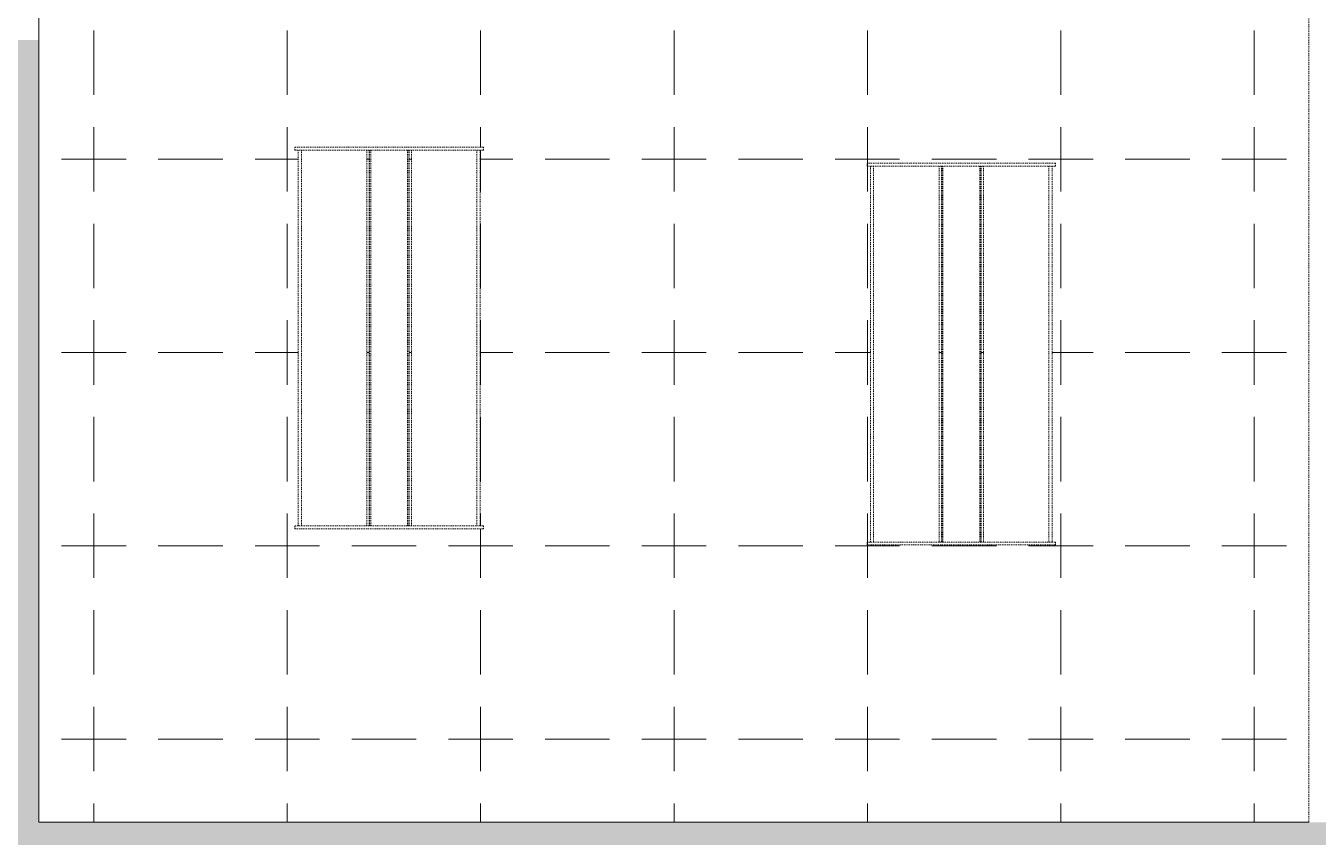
# Model space of a CAD drawing. Header units: inches. Extents: x 741 to 3125, y 9 to 2134.
# Drawn here: x 2510.8 to 2671.2, y 736.2 to 837 of the extents above; entities that cross this region are included whole.
import ezdxf

# ---------------------------------------------------------------- set-up
doc = ezdxf.new("R2010")
doc.units = ezdxf.units.IN
doc.header["$MEASUREMENT"] = 0
doc.linetypes.add('Demolished', pattern=[0.1875, 0.125, -0.0625])
for name, color, linetype, lineweight in [('A-CLNG-PATT', 13, 'Demolished', 9), ('A-WALL-PATT', 111, 'Continuous', 13), ('E-LITE-EQPM', 33, 'Demolished', 9), ('I-WALL', 2, 'Continuous', 13)]:
    doc.layers.add(name, color=color, linetype=linetype, lineweight=lineweight)

# ---------------------------------------------------------------- blocks, each defined once
blk = doc.blocks.new('L-Recessed-Axis-Day-Acrylic - 2 x 4-4558114-Level XX  RCP DEMO')
at = {"layer": 'E-LITE-EQPM', "color": 7}
for p, q in [((-23.7, 11.7), (-23.34, 11.7)), ((-23.7, 11.64), (-23.7, 11.7)), ((-23.7, 11.7), (-23.7, 11.64)), ((-23.7, 11.64), (-23.7, -11.64)), ((-23.34, 11.64), (-23.34, 11.7)), ((-23.34, 11.7), (-23.34, 11.64)), ((-23.34, -11.64), (-23.34, 11.64)), ((-23.34, 11.28), (23.34, 11.28)), ((23.34, 11.7), (23.7, 11.7)), ((23.34, 11.64), (23.34, 11.7)), ((23.34, 11.7), (23.34, 11.64)), ((23.34, 11.64), (23.34, -11.64)), ((23.7, 11.64), (23.7, 11.7)), ((23.7, 11.7), (23.7, 11.64)), ((23.7, -11.64), (23.7, 11.64)), ((-23.34, 10.88), (23.34, 10.88)), ((-23.34, 2.76), (23.34, 2.76)), ((-23.34, 2.47), (23.34, 2.47)), ((-23.34, 2.43), (23.34, 2.43)), ((-23.34, 2.29), (23.34, 2.29)), ((-23.34, -2.29), (23.34, -2.29)), ((-23.34, -2.43), (23.34, -2.43)), ((-23.34, -2.47), (23.34, -2.47)), ((-23.34, -2.76), (23.34, -2.76)), ((-23.34, -10.88), (23.34, -10.88)), ((-23.7, -11.64), (-23.7, -11.7)), ((-23.7, -11.7), (-23.7, -11.64)), ((-23.34, -11.7), (-23.7, -11.7)), ((23.34, -11.28), (-23.34, -11.28)), ((-23.34, -11.64), (-23.34, -11.7)), ((-23.34, -11.7), (-23.34, -11.64)), ((23.34, -11.64), (23.34, -11.7)), ((23.34, -11.7), (23.34, -11.64)), ((23.7, -11.7), (23.34, -11.7)), ((23.7, -11.64), (23.7, -11.7)), ((23.7, -11.7), (23.7, -11.64))]:
    blk.add_line(p, q, dxfattribs=at)
blk = doc.blocks.new('L-Recessed-Axis-Day-Acrylic - 2 x 4-V10-Level XX  RCP DEMO')
at = {"layer": 'E-LITE-EQPM', "color": 7}
for p, q in [((-23.7, 11.7), (-23.34, 11.7)), ((-23.7, 11.64), (-23.7, 11.7)), ((-23.7, 11.7), (-23.7, 11.64)), ((-23.7, 11.64), (-23.7, -11.64)), ((-23.34, 11.64), (-23.34, 11.7)), ((-23.34, 11.7), (-23.34, 11.64)), ((-23.34, -11.64), (-23.34, 11.64)), ((-23.34, 11.28), (23.34, 11.28)), ((23.34, 11.7), (23.7, 11.7)), ((23.34, 11.64), (23.34, 11.7)), ((23.34, 11.7), (23.34, 11.64)), ((23.34, 11.64), (23.34, -11.64)), ((23.7, 11.64), (23.7, 11.7)), ((23.7, 11.7), (23.7, 11.64)), ((23.7, -11.64), (23.7, 11.64)), ((-23.34, 10.88), (23.34, 10.88)), ((-23.34, 2.76), (23.34, 2.76)), ((-23.34, 2.47), (23.34, 2.47)), ((-23.34, 2.43), (23.34, 2.43)), ((-23.34, 2.29), (23.34, 2.29)), ((-23.34, -2.29), (23.34, -2.29)), ((-23.34, -2.43), (23.34, -2.43)), ((-23.34, -2.47), (23.34, -2.47)), ((-23.34, -2.76), (23.34, -2.76)), ((-23.34, -10.88), (23.34, -10.88)), ((-23.7, -11.64), (-23.7, -11.7)), ((-23.7, -11.7), (-23.7, -11.64)), ((-23.34, -11.7), (-23.7, -11.7)), ((23.34, -11.28), (-23.34, -11.28)), ((-23.34, -11.64), (-23.34, -11.7)), ((-23.34, -11.7), (-23.34, -11.64)), ((23.34, -11.64), (23.34, -11.7)), ((23.34, -11.7), (23.34, -11.64)), ((23.7, -11.7), (23.34, -11.7)), ((23.7, -11.64), (23.7, -11.7)), ((23.7, -11.7), (23.7, -11.64))]:
    blk.add_line(p, q, dxfattribs=at)

msp = doc.modelspace()

# ---------------------------------------------------------------- hatches: boundary and pattern name
at = {"layer": 'A-CLNG-PATT', "lineweight": 13}
h = msp.add_hatch(dxfattribs=at)
h.set_pattern_fill('FP_4', color=10, style=0, pattern_type=2)
h.set_pattern_definition([(270, (2591.215, 820.38), (-24, -24), [4, -4, 8, -4, -4]), (270, (2591.215, 820.38), (-24, -24), [-20, 4, 0]), (180, (2591.215, 820.38), (-24, 24), [4, -4, 8, -4, -4]), (180, (2591.215, 820.38), (-24, 24), [-20, 4, 0])])
h.paths.add_polyline_path([(2512.42, 738.07), (2670.01, 738.07), (2670.01, 902.68), (2667.51, 902.68), (2667.51, 901.93), (2665.89, 901.93), (2665.89, 865.93), (2664.51, 865.93), (2664.51, 901.93), (2628.26, 901.93), (2628.26, 902.68), (2512.42, 902.68), (2512.42, 765.71)], flags=0)
h.paths.add_polyline_path([(2619.43, 772.5), (2615.25, 772.5), (2615.25, 772.86), (2615.61, 772.86), (2615.61, 819.54), (2615.25, 819.54), (2615.25, 819.9), (2638.53, 819.9), (2638.53, 819.54), (2638.17, 819.54), (2638.17, 772.86), (2638.53, 772.84), (2638.53, 772.5), (2619.87, 772.5)], flags=0)
h.paths.add_polyline_path([(2629.65, 772.86), (2629.65, 819.54), (2629.36, 819.54), (2629.36, 772.86)], flags=0)
h.paths.add_polyline_path([(2624.13, 772.86), (2624.41, 772.86), (2624.41, 819.54), (2624.13, 819.54), (2624.13, 779.98)], flags=0)
h.paths.add_polyline_path([(2556.66, 774.5), (2544.25, 774.5), (2544.25, 774.86), (2544.61, 774.86), (2544.61, 821.54), (2544.25, 821.54), (2544.25, 821.9), (2567.53, 821.9), (2567.53, 821.54), (2567.17, 821.54), (2567.17, 774.86), (2567.53, 774.86), (2567.53, 774.5), (2558.18, 774.5)], flags=0)
h.paths.add_polyline_path([(2558.65, 774.86), (2558.65, 821.54), (2558.36, 821.54), (2558.36, 774.86), (2558.59, 774.86)], flags=0)
h.paths.add_polyline_path([(2553.13, 774.86), (2553.41, 774.86), (2553.41, 821.54), (2553.13, 821.54), (2553.13, 779.98)], flags=0)
h.paths.add_polyline_path([(2633.91, 844.68), (2615.25, 844.68), (2615.25, 845.04), (2615.61, 845.04), (2615.61, 891.72), (2615.25, 891.72), (2615.25, 892.08), (2638.53, 892.08), (2638.53, 891.72), (2638.17, 891.72), (2638.17, 845.04), (2638.53, 845.04), (2638.53, 844.68), (2637.68, 844.68)], flags=0)
h.paths.add_polyline_path([(2558.65, 844.68), (2544.25, 844.68), (2544.25, 845.04), (2544.61, 845.04), (2544.61, 891.72), (2544.25, 891.72), (2544.25, 892.08), (2567.53, 892.08), (2567.53, 891.72), (2567.17, 891.72), (2567.17, 845.04), (2567.53, 845.04), (2567.53, 844.68), (2562.91, 844.68)], flags=0)
h.paths.add_polyline_path([(2624.41, 845.04), (2624.41, 891.72), (2624.13, 891.72), (2624.13, 845.04)], flags=0)
h.paths.add_polyline_path([(2629.36, 845.04), (2629.65, 845.04), (2629.65, 891.72), (2629.36, 891.72), (2629.36, 851.31)], flags=0)
h.paths.add_polyline_path([(2558.59, 845.04), (2558.65, 845.04), (2558.65, 891.72), (2558.36, 891.72), (2558.36, 845.04)], flags=0)
h.paths.add_polyline_path([(2553.41, 845.04), (2553.41, 891.72), (2553.13, 891.72), (2553.13, 845.04)], flags=0)
at = {"layer": 'A-WALL-PATT', "lineweight": 9}
for points in [[(2512.42, 738.07), (2512.42, 835.21), (2508.67, 835.21), (2508.67, 738.07)], [(2671.17, 734.32), (2674.92, 734.32), (2674.92, 738.07), (2508.67, 738.07), (2508.67, 734.32), (2595.09, 734.32)]]:
    msp.add_hatch(color=7, dxfattribs=at).paths.add_polyline_path(points, flags=0)

# ---------------------------------------------------------------- linework, layer by layer
at = {"layer": 'I-WALL', "color": 8, "lineweight": 20}
for p, q in [((2512.42, 902.68), (2512.42, 738.07)), ((2512.42, 738.07), (2670.01, 738.07))]:
    msp.add_line(p, q, dxfattribs=at)
at = {"layer": 'I-WALL', "color": 250, "linetype": 'Demolished', "lineweight": 20}
msp.add_line((2670.01, 738.07), (2670.01, 902.68), dxfattribs=at)

# ---------------------------------------------------------------- block references
at = {"layer": 'E-LITE-EQPM', "color": 7}
for name, p, rotation in [('L-Recessed-Axis-Day-Acrylic - 2 x 4-V10-Level XX  RCP DEMO', (2555.89, 798.2), 270.0000000000002), ('L-Recessed-Axis-Day-Acrylic - 2 x 4-4558114-Level XX  RCP DEMO', (2626.89, 796.2), 269.9999999999998)]:
    msp.add_blockref(name, p, dxfattribs=dict(at, rotation=rotation))

doc.saveas('drawing.dxf')
